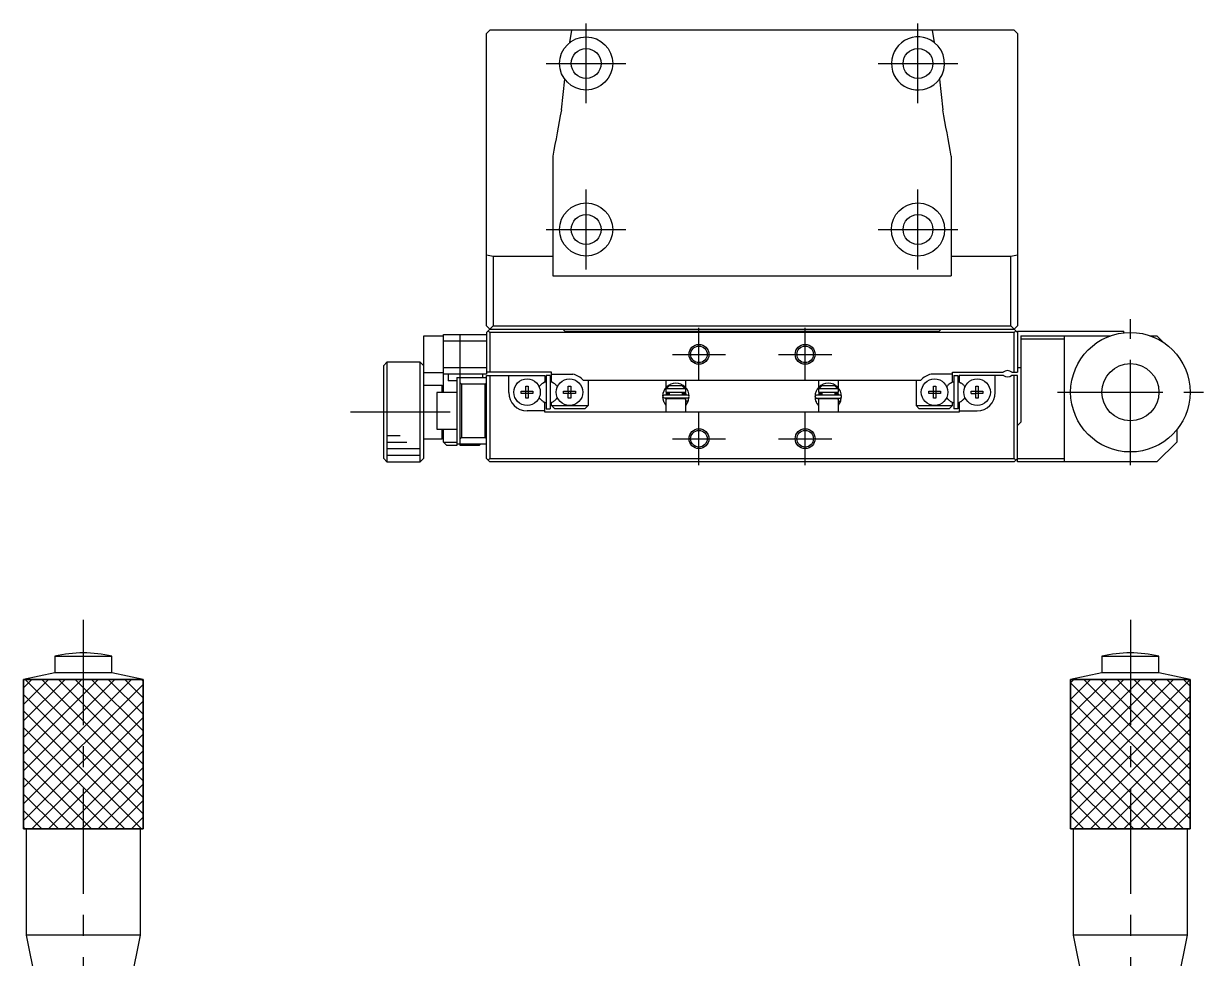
# Model space of a CAD drawing. Extents: x 0 to 486, y -8 to 348.
# Drawn here: x 45.5 to 223.2, y 207.2 to 348 of the extents above; entities that cross this region are included whole.
import ezdxf

# ---------------------------------------------------------------- set-up
doc = ezdxf.new("R2010")
doc.units = 0
doc.header["$LTSCALE"] = 0.5
doc.linetypes.add('CENTER', pattern=[50.8, 31.75, -6.35, 6.35, -6.35])
for name, color, linetype in [('MSM_CENTER', 1, 'CENTER'), ('MSM_CONTINUOUS', 7, 'CONTINUOUS'), ('MSM_NARROW', 5, 'CONTINUOUS')]:
    doc.layers.add(name, color=color, linetype=linetype)

msp = doc.modelspace()

# ---------------------------------------------------------------- linework, layer by layer
at = {"layer": 'MSM_CENTER'}
for p, q in [((130.25, 336), (130.25, 348)), ((180.250009, 336.000008), (180.250009, 347.999995)), ((124.25, 342), (136.25, 342)), ((174.250016, 342.000001), (186.250003, 342.000001)), ((130.25, 311), (130.25, 323)), ((180.249987, 311.00038), (180.249987, 323.000353)), ((124.25, 317), (136.25, 317)), ((174.25, 317.000367), (186.249973, 317.000367)), ((147.25, 294.2), (147.25, 302.2)), ((163.25, 294.2), (163.25, 302.2)), ((212.25, 281.5), (212.25, 303.5)), ((143.25, 298.2), (151.25, 298.2)), ((159.25, 298.2), (167.25, 298.2)), ((201.25, 292.5), (223.25, 292.5)), ((109.75, 289.5), (94.75, 289.5)), ((147.25, 281.5), (147.25, 289.5)), ((163.25, 281.5), (163.25, 289.5)), ((143.25, 285.5), (151.25, 285.5)), ((159.25, 285.5), (167.25, 285.5)), ((54.5, 258.25), (54.5, 198.75)), ((212.25, 258.25), (212.25, 152.250156))]:
    msp.add_line(p, q, dxfattribs=at)
at = {"layer": 'MSM_CONTINUOUS'}
for p, q in [((115.75, 347), (115.25, 346.5)), ((194.75, 347), (115.75, 347)), ((127.805355, 345.166025), (128.108572, 347)), ((182.391428, 347), (182.694645, 345.166025)), ((195.25, 346.5), (194.75, 347)), ((115.25, 302.5), (115.25, 346.5)), ((195.25, 346.5), (195.25, 302.5)), ((126.523977, 335.001351), (127.033002, 339.622832)), ((183.466998, 339.622832), (183.976023, 335.001351)), ((125.25, 328.056759), (125.25, 310)), ((185.25, 328.056759), (185.25, 310)), ((115.25, 313.176327), (116.25, 313)), ((116.25, 313), (125.25, 313)), ((116.25, 313), (116.25, 302.5)), ((185.25, 313), (194.25, 313)), ((194.25, 313), (195.25, 313.176327)), ((194.25, 302.5), (194.25, 313)), ((125.25, 310), (185.25, 310)), ((116.25, 302.5), (115.25, 301.5)), ((115.25, 302.5), (115.75, 302)), ((116.25, 302.5), (194.25, 302.5)), ((194.25, 302.5), (195.25, 301.5)), ((194.75, 302), (195.25, 302.5)), ((105.75, 300.95), (105.75, 282.5)), ((108.75, 300.95), (105.75, 300.95)), ((108.75, 301.2), (115.25, 301.2)), ((108.75, 292.45), (108.75, 301.2)), ((111.25, 284.5), (111.25, 301.2)), ((115.25, 301.5), (115.25, 295.2)), ((115.5, 301.75), (115.75, 301.5)), ((115.75, 302), (194.75, 302)), ((194.75, 301.5), (115.75, 301.5)), ((115.75, 301.5), (115.75, 295.5)), ((127.1, 301.65), (126.75, 302)), ((183.4, 301.65), (127.1, 301.65)), ((183.75, 302), (183.4, 301.65)), ((194.75, 301.5), (195, 301.75)), ((194.75, 295.5), (194.75, 301.5)), ((195.25, 301.7), (211.25, 301.7)), ((195.25, 301.7), (195.25, 295.5)), ((195.75, 301), (195.75, 288)), ((195.75, 301), (209.29196, 301)), ((202.25, 300.5), (195.75, 300.5)), ((202.25, 301), (202.25, 282)), ((211.25, 301.444272), (211.25, 301.7)), ((215.20804, 301), (216.25, 301)), ((217.301042, 299.948958), (216.25, 301)), ((115.25, 300.2), (108.75, 300.2)), ((100.25, 297), (99.75, 296.5)), ((100.25, 297), (100.25, 282)), ((105.25, 297), (100.25, 297)), ((105.25, 282), (105.25, 297)), ((105.75, 296.5), (105.25, 297)), ((99.75, 282.5), (99.75, 296.5)), ((105.75, 295.45), (108.75, 295.45)), ((108.75, 296.2), (115.25, 296.2)), ((115.25, 295.2), (108.75, 295.2)), ((109.45, 295.2), (109.45, 294.2)), ((114.65, 295.2), (114.65, 294.7)), ((125.05, 295.5), (115.25, 295.5)), ((125.05, 294.044412), (125.05, 295.5)), ((125.05, 295.2), (128.272015, 295.2)), ((185.45, 295.2), (182.227985, 295.2)), ((185.45, 295.5), (193.088562, 295.5)), ((185.45, 294.044412), (185.45, 295.5)), ((194.411438, 295.5), (195.25, 295.5)), ((195.25, 296.2), (195.75, 296.2)), ((108.55, 293.5), (105.75, 293.5)), ((108.55, 292.45), (108.55, 293.5)), ((108.75, 293.3), (108.55, 293.5)), ((110.75, 294.2), (109.45, 294.2)), ((110.75, 294.7), (110.75, 284.5)), ((110.75, 294.7), (115.25, 294.7)), ((111.25, 293.9), (111.45, 293.7)), ((115.05, 293.7), (111.45, 293.7)), ((111.45, 293.7), (111.45, 285.7)), ((115.05, 293.7), (115.25, 293.9)), ((115.05, 285.7), (115.05, 293.7)), ((115.25, 282.5), (115.25, 295)), ((115.25, 295), (124.05, 295)), ((115.75, 295), (115.75, 282.5)), ((118.6, 292.45), (118.6, 295)), ((121.17, 293.386361), (121.53, 293.386361)), ((121.17, 292.68), (121.17, 293.386361)), ((121.53, 293.386361), (121.53, 292.68)), ((124.05, 294.044412), (123.75625, 293.874815)), ((124.05, 295), (124.05, 294.044412)), ((124.25, 295), (124.25, 290)), ((124.85, 295), (124.25, 295)), ((124.85, 295), (124.85, 290)), ((125.34375, 293.874815), (125.05, 294.044412)), ((127.57, 293.386361), (127.93, 293.386361)), ((127.57, 292.68), (127.57, 293.386361)), ((127.93, 293.386361), (127.93, 292.68)), ((129.829062, 294.3), (180.670938, 294.3)), ((130.55, 294.3), (130.55, 290.5)), ((142.25, 294.3), (142.25, 293.15339)), ((142.304317, 293), (142.833485, 293.5)), ((142.833485, 293.5), (144.666515, 293.5)), ((144.666515, 293.5), (145.195683, 293)), ((145.25, 293.197432), (145.25, 294.3)), ((165.25, 294.3), (165.25, 293.186982)), ((165.304317, 293), (165.833485, 293.5)), ((165.833485, 293.5), (167.666515, 293.5)), ((167.666515, 293.5), (168.195683, 293)), ((168.25, 293.145384), (168.25, 294.3)), ((179.95, 294.3), (179.95, 290.5)), ((182.57, 293.386361), (182.93, 293.386361)), ((182.57, 292.68), (182.57, 293.386361)), ((182.93, 293.386361), (182.93, 292.68)), ((185.15625, 293.874815), (185.45, 294.044412)), ((185.65, 295), (185.65, 290)), ((185.65, 295), (186.25, 295)), ((186.25, 295), (186.25, 290)), ((186.45, 295), (186.45, 294.044412)), ((193.15, 295), (186.45, 295)), ((186.45, 294.044412), (186.74375, 293.874815)), ((188.97, 293.386361), (189.33, 293.386361)), ((188.97, 292.68), (188.97, 293.386361)), ((189.33, 293.386361), (189.33, 292.68)), ((191.9, 292.45), (191.9, 295)), ((195.25, 295), (194.35, 295)), ((194.75, 282.5), (194.75, 295)), ((195.25, 282), (195.25, 295)), ((107.75, 292.45), (107.75, 286.95)), ((110.75, 292.45), (107.75, 292.45)), ((120.463639, 292.68), (121.17, 292.68)), ((120.463639, 292.32), (120.463639, 292.68)), ((121.17, 292.32), (120.463639, 292.32)), ((121.180372, 292.669628), (121.17, 292.68)), ((121.180372, 292.330372), (121.17, 292.32)), ((121.17, 291.613639), (121.17, 292.32)), ((121.53, 291.613639), (121.17, 291.613639)), ((121.180372, 292.669628), (121.519628, 292.669628)), ((121.180372, 292.330372), (121.180372, 292.669628)), ((121.519628, 292.330372), (121.180372, 292.330372)), ((121.519628, 292.669628), (121.53, 292.68)), ((121.519628, 292.669628), (121.519628, 292.330372)), ((121.519628, 292.330372), (121.53, 292.32)), ((121.53, 292.68), (122.236361, 292.68)), ((121.53, 292.32), (121.53, 291.613639)), ((122.236361, 292.32), (121.53, 292.32)), ((122.236361, 292.68), (122.236361, 292.32)), ((126.863639, 292.68), (127.57, 292.68)), ((126.863639, 292.32), (126.863639, 292.68)), ((127.57, 292.32), (126.863639, 292.32)), ((127.580372, 292.669628), (127.57, 292.68)), ((127.580372, 292.330372), (127.57, 292.32)), ((127.57, 291.613639), (127.57, 292.32)), ((127.93, 291.613639), (127.57, 291.613639)), ((127.580372, 292.669628), (127.919628, 292.669628)), ((127.580372, 292.330372), (127.580372, 292.669628)), ((127.919628, 292.330372), (127.580372, 292.330372)), ((127.919628, 292.669628), (127.93, 292.68)), ((127.919628, 292.669628), (127.919628, 292.330372)), ((127.919628, 292.330372), (127.93, 292.32)), ((127.93, 292.68), (128.636361, 292.68)), ((127.93, 292.32), (127.93, 291.613639)), ((128.636361, 292.32), (127.93, 292.32)), ((128.636361, 292.68), (128.636361, 292.32)), ((145.544371, 292.079494), (141.994371, 292.079494)), ((141.994371, 291.629494), (145.544371, 291.629494)), ((142.259537, 291.499986), (142.234753, 291.629476)), ((142.25, 293.152642), (142.25, 293.15254)), ((145.25, 293), (142.25, 293)), ((142.25, 293), (142.25, 292.5)), ((142.25, 292.5), (145.25, 292.5)), ((142.284103, 292.3), (142.75, 292.3)), ((142.359223, 291.500041), (142.593923, 291.629494)), ((142.75, 292.5), (142.75, 292.079494)), ((142.75, 291.629494), (142.75, 291.5)), ((144.75, 292.079494), (144.75, 292.5)), ((144.75, 292.3), (145.25, 292.3)), ((144.75, 291.5), (144.75, 291.629494)), ((144.944819, 291.629494), (145.179525, 291.500031)), ((145.179353, 292.50005), (145.303976, 292.079546)), ((145.25, 293.19646), (145.25, 293.196563)), ((145.25, 292.5), (145.25, 293)), ((145.25, 292.31435), (145.25, 292.314497)), ((145.25, 292.314128), (145.25, 292.314272)), ((145.25, 292.3), (145.25, 292.314106)), ((145.59527, 291.0409), (145.767904, 291.825854)), ((145.613221, 291.63825), (145.612443, 291.640081)), ((145.626348, 291.604949), (145.613221, 291.63825)), ((145.637794, 291.571046), (145.626348, 291.604949)), ((145.647531, 291.536624), (145.637794, 291.571046)), ((145.655537, 291.501767), (145.647531, 291.536624)), ((168.506687, 292.070266), (164.956687, 292.070266)), ((164.956687, 291.620266), (168.506687, 291.620266)), ((165.220725, 291.495572), (165.197069, 291.620248)), ((165.25, 293.186763), (165.25, 293.186619)), ((168.25, 293), (165.25, 293)), ((165.25, 293), (165.25, 292.5)), ((165.25, 292.5), (168.25, 292.5)), ((165.25, 292.3), (165.75, 292.3)), ((165.327547, 291.500045), (165.556239, 291.620266)), ((165.75, 292.5), (165.75, 292.070266)), ((165.75, 291.620266), (165.75, 291.5)), ((167.75, 292.070266), (167.75, 292.5)), ((167.75, 292.3), (168.214547, 292.3)), ((167.75, 291.5), (167.75, 291.620266)), ((167.907136, 291.620266), (168.135853, 291.500008)), ((168.137421, 292.500038), (168.266292, 292.070318)), ((168.25, 292.5), (168.25, 293)), ((168.572167, 291.065224), (168.73022, 291.816625)), ((168.575538, 291.629022), (168.57476, 291.630853)), ((168.588664, 291.595721), (168.575538, 291.629022)), ((168.60011, 291.561817), (168.588664, 291.595721)), ((168.609848, 291.527395), (168.60011, 291.561817)), ((168.617854, 291.492538), (168.609848, 291.527395)), ((181.863639, 292.68), (182.57, 292.68)), ((181.863639, 292.32), (181.863639, 292.68)), ((182.57, 292.32), (181.863639, 292.32)), ((182.580372, 292.669628), (182.57, 292.68)), ((182.580372, 292.330372), (182.57, 292.32)), ((182.57, 291.613639), (182.57, 292.32)), ((182.93, 291.613639), (182.57, 291.613639)), ((182.580372, 292.669628), (182.919628, 292.669628)), ((182.580372, 292.330372), (182.580372, 292.669628)), ((182.919628, 292.330372), (182.580372, 292.330372)), ((182.919628, 292.669628), (182.93, 292.68)), ((182.919628, 292.669628), (182.919628, 292.330372)), ((182.919628, 292.330372), (182.93, 292.32)), ((182.93, 292.68), (183.636361, 292.68)), ((182.93, 292.32), (182.93, 291.613639)), ((183.636361, 292.32), (182.93, 292.32)), ((183.636361, 292.68), (183.636361, 292.32)), ((188.263639, 292.68), (188.97, 292.68)), ((188.263639, 292.32), (188.263639, 292.68)), ((188.263639, 292.32), (188.97, 292.32)), ((188.980372, 292.669628), (188.97, 292.68)), ((188.980372, 292.330372), (188.97, 292.32)), ((188.97, 291.613639), (188.97, 292.32)), ((189.33, 291.613639), (188.97, 291.613639)), ((188.980372, 292.669628), (189.319628, 292.669628)), ((188.980372, 292.330372), (188.980372, 292.669628)), ((189.319628, 292.330372), (188.980372, 292.330372)), ((189.319628, 292.669628), (189.33, 292.68)), ((189.319628, 292.669628), (189.319628, 292.330372)), ((189.319628, 292.330372), (189.33, 292.32)), ((189.33, 292.68), (190.036361, 292.68)), ((189.33, 292.32), (189.33, 291.613639)), ((190.036361, 292.32), (189.33, 292.32)), ((190.036361, 292.68), (190.036361, 292.32)), ((123.75625, 291.125185), (124.05, 290.955588)), ((124.05, 289.5), (124.05, 290.955588)), ((124.25, 290), (124.85, 290)), ((125.05, 290.955588), (125.34375, 291.125185)), ((125.05, 290.5), (125.05, 290.955588)), ((125.05, 290.5), (130.55, 290.5)), ((125.55, 290), (125.05, 290.5)), ((130.05, 290), (125.55, 290)), ((130.55, 290.5), (130.05, 290)), ((141.902653, 291.141535), (141.903022, 291.140381)), ((141.903022, 291.140381), (141.903769, 291.138065)), ((141.903769, 291.138065), (141.904159, 291.136868)), ((141.904159, 291.136868), (141.904694, 291.135234)), ((141.904694, 291.135234), (141.905004, 291.134293)), ((141.905004, 291.134293), (141.905497, 291.132808)), ((141.905497, 291.132808), (141.905808, 291.131876)), ((141.905808, 291.131876), (141.906524, 291.129746)), ((141.906524, 291.129746), (141.924264, 291.082757)), ((141.92432, 291.086318), (141.923967, 291.084188)), ((141.923967, 291.084188), (141.924743, 291.084506)), ((141.924264, 291.082757), (141.923967, 291.084188)), ((141.925281, 291.083013), (141.941763, 291.044758)), ((145.25, 291.5), (142.25, 291.5)), ((142.25, 291.5), (142.25, 289.5)), ((145.609702, 291.07409), (145.249971, 291.202907)), ((145.25, 289.5), (145.25, 291.5)), ((145.262371, 291.206373), (145.25, 291.213404)), ((145.250152, 290.512023), (145.613551, 291.083229)), ((145.275823, 291.199067), (145.262371, 291.206373)), ((145.290255, 291.19154), (145.275823, 291.199067)), ((145.305559, 291.183849), (145.290255, 291.19154)), ((145.321621, 291.17605), (145.305559, 291.183849)), ((145.338321, 291.168203), (145.321621, 291.17605)), ((145.355534, 291.160366), (145.338321, 291.168203)), ((145.373131, 291.152597), (145.355534, 291.160366)), ((145.39098, 291.144956), (145.373131, 291.152597)), ((145.408949, 291.137498), (145.39098, 291.144956)), ((145.426902, 291.13028), (145.408949, 291.137498)), ((145.444705, 291.123356), (145.426902, 291.13028)), ((145.462226, 291.116777), (145.444705, 291.123356)), ((145.479332, 291.110592), (145.462226, 291.116777)), ((145.495897, 291.104849), (145.479332, 291.110592)), ((145.511796, 291.09959), (145.495897, 291.104849)), ((145.526911, 291.094853), (145.511796, 291.09959)), ((145.541128, 291.090676), (145.526911, 291.094853)), ((145.554341, 291.087088), (145.541128, 291.090676)), ((145.566451, 291.084117), (145.554341, 291.087088)), ((145.577367, 291.081785), (145.566451, 291.084117)), ((145.587009, 291.080109), (145.577367, 291.081785)), ((145.595304, 291.079102), (145.587009, 291.080109)), ((145.602189, 291.078772), (145.595304, 291.079102)), ((145.607614, 291.07912), (145.602189, 291.078772)), ((145.611537, 291.080145), (145.607614, 291.07912)), ((145.61393, 291.081839), (145.611537, 291.080145)), ((145.614774, 291.084188), (145.61393, 291.081839)), ((145.614478, 291.082757), (145.626815, 291.114344)), ((145.626815, 291.114344), (145.638201, 291.148275)), ((145.638201, 291.148275), (145.647876, 291.182724)), ((145.647876, 291.182724), (145.655816, 291.217603)), ((145.661792, 291.46656), (145.655537, 291.501767)), ((145.655816, 291.217603), (145.662004, 291.252828)), ((145.666281, 291.43109), (145.661792, 291.46656)), ((145.662004, 291.252828), (145.666423, 291.288311)), ((145.668994, 291.395442), (145.666281, 291.43109)), ((145.666423, 291.288311), (145.669065, 291.323966)), ((145.669922, 291.359705), (145.668994, 291.395442)), ((145.669065, 291.323966), (145.669922, 291.359705)), ((164.86497, 291.132306), (164.865339, 291.131153)), ((164.865339, 291.131153), (164.866086, 291.128837)), ((164.866086, 291.128837), (164.866475, 291.127639)), ((164.866475, 291.127639), (164.867011, 291.126005)), ((164.867011, 291.126005), (164.867321, 291.125065)), ((164.867321, 291.125065), (164.867814, 291.123579)), ((164.867814, 291.123579), (164.868125, 291.122648)), ((164.868125, 291.122648), (164.868841, 291.120518)), ((164.868841, 291.120518), (164.88658, 291.073528)), ((164.886636, 291.07709), (164.886284, 291.074959)), ((164.886284, 291.074959), (164.887059, 291.075278)), ((164.88658, 291.073528), (164.886284, 291.074959)), ((164.887597, 291.073784), (164.900553, 291.043529)), ((165.249626, 291.388766), (165.220725, 291.495572)), ((168.25, 291.5), (165.25, 291.5)), ((165.25, 291.5), (165.25, 289.5)), ((168.572019, 291.064862), (168.249962, 291.173237)), ((168.25, 289.5), (168.25, 291.5)), ((168.263593, 291.176745), (168.25, 291.183632)), ((168.250169, 290.545646), (168.575868, 291.074)), ((168.277825, 291.169759), (168.263593, 291.176745)), ((168.29261, 291.162715), (168.277825, 291.169759)), ((168.307857, 291.155658), (168.29261, 291.162715)), ((168.323476, 291.148628), (168.307857, 291.155658)), ((168.33937, 291.141669), (168.323476, 291.148628)), ((168.355446, 291.134823), (168.33937, 291.141669)), ((168.371604, 291.128131), (168.355446, 291.134823)), ((168.387748, 291.121634), (168.371604, 291.128131)), ((168.40378, 291.11537), (168.387748, 291.121634)), ((168.419603, 291.109378), (168.40378, 291.11537)), ((168.435121, 291.103695), (168.419603, 291.109378)), ((168.450241, 291.098353), (168.435121, 291.103695)), ((168.464871, 291.093386), (168.450241, 291.098353)), ((168.478922, 291.088824), (168.464871, 291.093386)), ((168.49231, 291.084694), (168.478922, 291.088824)), ((168.504954, 291.081022), (168.49231, 291.084694)), ((168.516776, 291.077828), (168.504954, 291.081022)), ((168.527707, 291.075134), (168.516776, 291.077828)), ((168.537679, 291.072954), (168.527707, 291.075134)), ((168.546633, 291.071303), (168.537679, 291.072954)), ((168.554514, 291.07019), (168.546633, 291.071303)), ((168.561275, 291.069622), (168.554514, 291.07019)), ((168.557587, 291.031672), (168.572167, 291.065224)), ((168.566874, 291.069602), (168.561275, 291.069622)), ((168.571278, 291.070131), (168.566874, 291.069602)), ((168.574461, 291.071205), (168.571278, 291.070131)), ((168.576402, 291.072818), (168.574461, 291.071205)), ((168.577091, 291.074959), (168.576402, 291.072818)), ((168.576795, 291.073528), (168.589132, 291.105115)), ((168.589132, 291.105115), (168.600517, 291.139047)), ((168.600517, 291.139047), (168.610192, 291.173496)), ((168.610192, 291.173496), (168.618133, 291.208375)), ((168.624109, 291.457331), (168.617854, 291.492538)), ((168.618133, 291.208375), (168.62432, 291.243599)), ((168.628598, 291.421861), (168.624109, 291.457331)), ((168.62432, 291.243599), (168.62874, 291.279082)), ((168.63131, 291.386214), (168.628598, 291.421861)), ((168.62874, 291.279082), (168.631381, 291.314737)), ((168.632239, 291.350477), (168.63131, 291.386214)), ((168.631381, 291.314737), (168.632239, 291.350477)), ((179.95, 290.5), (185.45, 290.5)), ((180.45, 290), (179.95, 290.5)), ((184.95, 290), (180.45, 290)), ((185.45, 290.5), (184.95, 290)), ((185.45, 290.955588), (185.15625, 291.125185)), ((185.45, 290.5), (185.45, 290.955588)), ((186.25, 290), (185.65, 290)), ((186.74375, 291.125185), (186.45, 290.955588)), ((186.45, 290.955588), (186.45, 289.5)), ((124.05, 289.7), (121.35, 289.7)), ((186.45, 289.5), (124.05, 289.5)), ((186.45, 289.7), (189.15, 289.7)), ((195.75, 288), (195.25, 287.5)), ((107.75, 286.95), (110.75, 286.95)), ((108.55, 285.5), (108.55, 286.95)), ((108.75, 285), (108.75, 286.95)), ((219.25, 286.843146), (219.25, 285)), ((105.75, 285.5), (108.55, 285.5)), ((108.55, 285.5), (108.75, 285.7)), ((108.75, 285), (110.75, 285)), ((108.75, 285), (109.25, 284.5)), ((110.75, 284.5), (109.25, 284.5)), ((115.25, 284.7), (110.75, 284.7)), ((111.45, 285.7), (111.25, 285.5)), ((114.15, 284.5), (111.25, 284.5)), ((111.45, 285.7), (115.05, 285.7)), ((114.15, 284.5), (114.35, 284.7)), ((115.25, 285.5), (115.05, 285.7)), ((216.25, 282), (219.25, 285)), ((99.75, 282.5), (100.25, 282)), ((100.25, 282), (105.25, 282)), ((105.25, 282), (105.75, 282.5)), ((115.75, 282), (115.25, 282.5)), ((115.75, 282.5), (115.5, 282.25)), ((115.75, 282.5), (194.75, 282.5)), ((194.75, 282), (115.75, 282)), ((195, 282.25), (194.75, 282.5)), ((194.75, 282), (195.25, 282.5)), ((195.25, 282.5), (202.25, 282.5)), ((216.25, 282), (195.25, 282)), ((50.2, 252.75), (58.8, 252.75)), ((50.2, 252.75), (50.2, 250.25)), ((58.8, 250.25), (58.8, 252.75)), ((207.95, 252.75), (216.55, 252.75)), ((207.95, 252.75), (207.95, 250.25)), ((216.55, 250.25), (216.55, 252.75)), ((50.2, 250.25), (45.5, 249.25)), ((45.5, 249.25), (63.5, 249.25)), ((45.5, 226.75), (45.5, 249.25)), ((58.8, 250.25), (50.2, 250.25)), ((63.5, 249.25), (58.8, 250.25)), ((63.5, 249.25), (63.5, 226.75)), ((207.95, 250.25), (203.25, 249.25)), ((203.25, 249.25), (221.25, 249.25)), ((203.25, 226.75), (203.25, 249.25)), ((216.55, 250.25), (207.95, 250.25)), ((221.25, 249.25), (216.55, 250.25)), ((221.25, 249.25), (221.25, 226.75)), ((63.5, 226.75), (45.5, 226.75)), ((45.9, 226.75), (45.9, 210.75)), ((63.1, 210.75), (63.1, 226.75)), ((221.25, 226.75), (203.25, 226.75)), ((203.65, 226.75), (203.65, 210.75)), ((220.85, 210.75), (220.85, 226.75)), ((63.1, 210.75), (45.9, 210.75)), ((45.9, 210.75), (47.3, 203.75)), ((61.7, 203.75), (63.1, 210.75)), ((220.85, 210.75), (203.65, 210.75)), ((203.65, 210.75), (205.05, 203.75)), ((219.45, 203.75), (220.85, 210.75))]:
    msp.add_line(p, q, dxfattribs=at)
for centre, radius in [((130.25, 342), 4), ((130.25, 342), 2.25), ((180.25, 342), 2.25), ((130.25, 317), 4), ((180.249987, 317.000367), 3.999987), ((130.25, 317), 2.25), ((180.25, 317), 2.25), ((212.25, 292.5), 9), ((147.25, 298.2), 1.25), ((163.25, 298.2), 1.25), ((212.25, 292.5), 4.3), ((121.35, 292.5), 2), ((127.75, 292.5), 2), ((182.75, 292.5), 2), ((189.15, 292.5), 2), ((147.25, 285.5), 1.25), ((163.25, 285.5), 1.25)]:
    msp.add_circle(centre, radius, dxfattribs=at)
for centre, radius, start, end in [((180.250009, 342.000001), 3.999993, 52.326579, 323.537733), ((180.25, 342), 4, 323.537826, 52.326487), ((543.687077, 254.884124), 424.786795, 169.128572, 170.08091), ((-217.931526, 257.682737), 409.277224, 9.901046, 10.889473), ((127.75, 292.5), 2.75, 40.885193, 79.057501), ((182.75, 292.5), 2.75, 100.942499, 139.114807), ((193.75, 294.75), 1, 48.590378, 131.409622), ((124.66481, 292.385), 1.75, 134.995594, 148.113496), ((124.550001, 292.5), 1.5875, 135.000025, 149.566818), ((124.55, 292.5), 1.5875, 120, 135), ((124.550001, 292.5), 1.5875, 100.893079, 120), ((124.550001, 292.5), 1.5875, 60, 79.106941), ((124.55, 292.5), 1.5875, 45, 60), ((124.43519, 292.385), 1.75, 31.886504, 45.004406), ((124.550001, 292.5), 1.5875, 30.433263, 45.000025), ((143.769415, 291.854456), 1.998762, 0.738023, 179.187021), ((166.731732, 291.845227), 1.998762, 0.738023, 179.187021), ((186.06481, 292.385), 1.75, 134.995594, 148.113496), ((185.949999, 292.5), 1.5875, 134.999975, 149.566737), ((185.95, 292.5), 1.5875, 120, 135), ((185.949999, 292.5), 1.5875, 100.893029, 120), ((185.949999, 292.5), 1.5875, 60, 79.107076), ((185.95, 292.5), 1.5875, 45, 60), ((185.83519, 292.385), 1.75, 31.886504, 45.004406), ((185.949999, 292.5), 1.5875, 30.433182, 44.999975), ((193.75, 295.8), 1, 233.130102, 306.869898), ((121.35, 292.45), 2.75, 180, 270), ((124.66481, 292.615), 1.75, 211.886504, 225.004406), ((124.550001, 292.5), 1.5875, 210.433182, 224.999975), ((124.43519, 292.615), 1.75, 314.995594, 328.113496), ((124.550001, 292.5), 1.5875, 314.999975, 329.566737), ((141.994371, 291.854494), 0.225, 90, 270), ((143.774021, 291.85609), 2.00346, 180.863794, 220.459737), ((145.544371, 291.854494), 0.225, 270, 90), ((164.956687, 291.845266), 0.225, 90, 270), ((166.735454, 291.846694), 2.002574, 180.859394, 222.103214), ((168.506687, 291.845266), 0.225, 270, 90), ((186.06481, 292.615), 1.75, 211.886504, 225.004406), ((185.949999, 292.5), 1.5875, 210.433263, 225.000025), ((185.949999, 292.5), 1.5875, 315.000025, 329.566818), ((185.83519, 292.615), 1.75, 314.995594, 328.113496), ((189.15, 292.45), 2.75, 270, 0), ((124.55, 292.5), 1.5875, 225, 240), ((124.550001, 292.5), 1.5875, 239.999969, 259.10691), ((124.550001, 292.5), 1.5875, 280.893058, 299.999969), ((124.55, 292.5), 1.5875, 300, 315), ((185.95, 292.5), 1.5875, 225, 240), ((185.949999, 292.5), 1.5875, 240, 259.106971), ((185.949999, 292.5), 1.5875, 280.892924, 300.000031), ((185.95, 292.5), 1.5875, 300, 315), ((54.5, 234.51), 18.74, 76.734971, 103.26504285), ((212.25, 234.51), 18.74, 76.734971, 103.26504285)]:
    msp.add_arc(centre, radius, start, end, dxfattribs=at)
at = {"layer": 'MSM_NARROW'}
for p, q in [((100.25, 286), (102.25, 286)), ((100.25, 285), (103.25, 285)), ((100.25, 284), (105.25, 284)), ((100.25, 283), (105.25, 283)), ((63.5, 249.25), (45.5, 249.25)), ((45.5, 249.25), (45.5, 226.75)), ((45.5, 248), (46.75, 249.25)), ((45.5, 245.5), (49.25, 249.25)), ((45.5, 243), (51.75, 249.25)), ((45.5, 240.5), (54.25, 249.25)), ((45.5, 238), (56.75, 249.25)), ((45.5, 235.5), (59.25, 249.25)), ((45.5, 233), (61.75, 249.25)), ((45.75, 249.25), (63.5, 231.5)), ((48.25, 249.25), (63.5, 234)), ((50.75, 249.25), (63.5, 236.5)), ((53.25, 249.25), (63.5, 239)), ((55.75, 249.25), (63.5, 241.5)), ((58.25, 249.25), (63.5, 244)), ((60.75, 249.25), (63.5, 246.5)), ((63.25, 249.25), (63.5, 249)), ((63.5, 226.75), (63.5, 249.25)), ((221.25, 249.25), (203.25, 249.25)), ((203.25, 249.25), (203.25, 226.75)), ((203.25, 248.75), (203.75, 249.25)), ((203.25, 246.25), (206.25, 249.25)), ((203.25, 243.75), (208.75, 249.25)), ((203.25, 241.25), (211.25, 249.25)), ((203.25, 238.75), (213.75, 249.25)), ((203.25, 236.25), (216.25, 249.25)), ((203.25, 233.75), (218.75, 249.25)), ((203.25, 231.25), (221.25, 249.25)), ((205.25, 249.25), (221.25, 233.25)), ((207.75, 249.25), (221.25, 235.75)), ((210.25, 249.25), (221.25, 238.25)), ((212.75, 249.25), (221.25, 240.75)), ((215.25, 249.25), (221.25, 243.25)), ((217.75, 249.25), (221.25, 245.75)), ((220.25, 249.25), (221.25, 248.25)), ((221.25, 226.75), (221.25, 249.25)), ((45.5, 230.5), (63.5, 248.5)), ((203.25, 248.75), (221.25, 230.75)), ((45.5, 247), (63.5, 229)), ((45.5, 228), (63.5, 246)), ((203.25, 228.75), (221.25, 246.75)), ((203.25, 246.25), (221.25, 228.25)), ((45.5, 244.5), (63.25, 226.75)), ((203.25, 243.75), (220.25, 226.75)), ((203.75, 226.75), (221.25, 244.25)), ((45.5, 242), (60.75, 226.75)), ((46.75, 226.75), (63.5, 243.5)), ((206.25, 226.75), (221.25, 241.75)), ((49.25, 226.75), (63.5, 241)), ((203.25, 241.25), (217.75, 226.75)), ((45.5, 239.5), (58.25, 226.75)), ((51.75, 226.75), (63.5, 238.5)), ((203.25, 238.75), (215.25, 226.75)), ((208.75, 226.75), (221.25, 239.25)), ((45.5, 237), (55.75, 226.75)), ((211.25, 226.75), (221.25, 236.75)), ((54.25, 226.75), (63.5, 236)), ((203.25, 236.25), (212.75, 226.75)), ((45.5, 234.5), (53.25, 226.75)), ((56.75, 226.75), (63.5, 233.5)), ((203.25, 233.75), (210.25, 226.75)), ((213.75, 226.75), (221.25, 234.25)), ((45.5, 232), (50.75, 226.75)), ((203.25, 231.25), (207.75, 226.75)), ((216.25, 226.75), (221.25, 231.75)), ((45.5, 229.5), (48.25, 226.75)), ((59.25, 226.75), (63.5, 231)), ((61.75, 226.75), (63.5, 228.5)), ((203.25, 228.75), (205.25, 226.75)), ((218.75, 226.75), (221.25, 229.25)), ((45.5, 227), (45.75, 226.75)), ((45.5, 226.75), (63.5, 226.75)), ((203.25, 226.75), (221.25, 226.75))]:
    msp.add_line(p, q, dxfattribs=at)
for centre in [(147.25, 298.2), (163.25, 298.2), (147.25, 285.5), (163.25, 285.5)]:
    msp.add_circle(centre, 1.5, dxfattribs=at)

doc.saveas('drawing.dxf')
